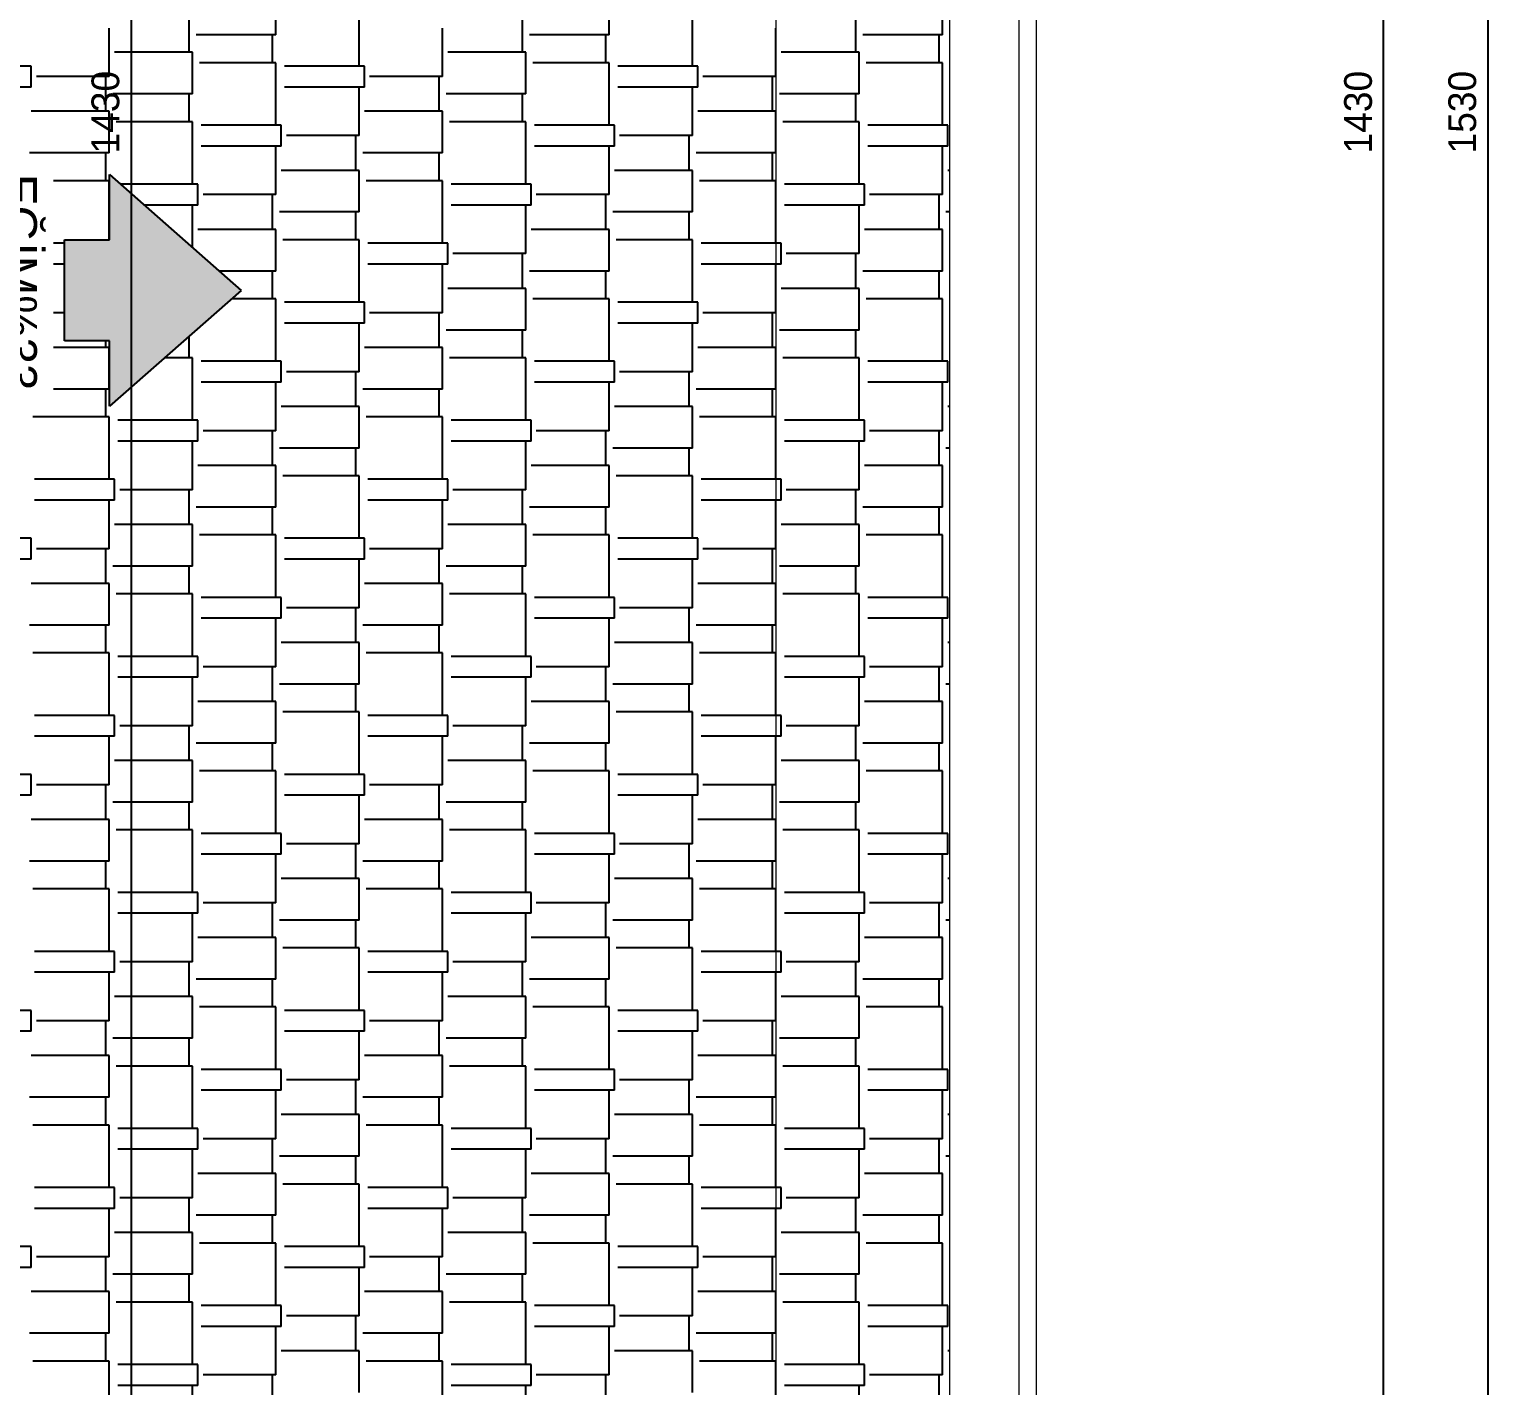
# Model space of a CAD drawing. Extents: x 182769.15 to 182771.38, y 101811.72 to 101812.21.
# Drawn here: x 182770.1171 to 182770.2011, y 101811.9223 to 101812.0005 of the extents above; entities that cross this region are included whole.
import ezdxf

# ---------------------------------------------------------------- set-up
doc = ezdxf.new("R2010")
doc.units = 0
doc.header["$MEASUREMENT"] = 0
for name, color, linetype in [('Boya_Renk', 40, 'Continuous'), ('dış dikey', 2, 'Continuous'), ('iç yatay', 3, 'Continuous'), ('TARAMA', 15, 'Continuous'), ('YAZıMAHAL', 4, 'Continuous')]:
    doc.layers.add(name, color=color, linetype=linetype)
doc.layers.add('Standard', color=7, linetype='Continuous', lineweight=25)
doc.layers.add('Çatý', color=7, linetype='Continuous', lineweight=18)
doc.styles.add('ARIAL', font='arial.ttf', dxfattribs={"height": 10})
doc.styles.add('İÇ ÖLÇÜ', font='stylu.ttf', dxfattribs={"height": 8})

msp = doc.modelspace()

# ---------------------------------------------------------------- hatches: boundary and pattern name
at = {"layer": 'Boya_Renk', "linetype": 'ByBlock', "lineweight": 18}
h = msp.add_hatch(color=7, dxfattribs=at)
h.dxf.hatch_style = 2
h.paths.add_polyline_path([(182770.121726, 101811.992128), (182770.129318, 101811.98546), (182770.121726, 101811.978793), (182770.121726, 101811.982543), (182770.119133, 101811.982543), (182770.119133, 101811.988377), (182770.121726, 101811.988377)])

# ---------------------------------------------------------------- linework, layer by layer
at = {"layer": 'dış dikey'}
for p, q in [((182770.201123, 101812.150224), (182770.201123, 101811.843424)), ((182770.195123, 101811.853424), (182770.195123, 101812.140224))]:
    msp.add_line(p, q, dxfattribs=at)
at = {"layer": 'iç yatay'}
msp.add_line((182770.122964, 101812.140224), (182770.122964, 101811.853424), dxfattribs=at)
at = {"layer": 'Standard', "color": 7, "linetype": 'ByBlock', "lineweight": 25}
for p, q in [((182770.121726, 101811.992128), (182770.129318, 101811.98546)), ((182770.121726, 101811.988377), (182770.121726, 101811.992128)), ((182770.119133, 101811.982543), (182770.119133, 101811.988377)), ((182770.119133, 101811.988377), (182770.121726, 101811.988377)), ((182770.129318, 101811.98546), (182770.121726, 101811.978793)), ((182770.121726, 101811.982543), (182770.119133, 101811.982543)), ((182770.121726, 101811.978793), (182770.121726, 101811.982543))]:
    msp.add_line(p, q, dxfattribs=at)
at = {"layer": 'TARAMA'}
for p, q in [((182770.131311, 101812.000174), (182770.131311, 101812.002574)), ((182770.150511, 101812.000174), (182770.150511, 101812.002574)), ((182770.169711, 101812.000174), (182770.169711, 101812.002574)), ((182770.136111, 101811.998374), (182770.136111, 101812.001974)), ((182770.155311, 101811.998374), (182770.155311, 101812.001974)), ((182770.121711, 101811.997774), (182770.121711, 101812.000574)), ((182770.126311, 101811.999174), (182770.126311, 101812.001174)), ((182770.140911, 101811.997774), (182770.140911, 101812.000574)), ((182770.145511, 101811.999174), (182770.145511, 101812.001174)), ((182770.160111, 101811.997774), (182770.160111, 101812.000574)), ((182770.164711, 101811.999174), (182770.164711, 101812.001174)), ((182770.131311, 101812.000174), (182770.126711, 101812.000174)), ((182770.131111, 101811.998574), (182770.131111, 101812.000174)), ((182770.150511, 101812.000174), (182770.145911, 101812.000174)), ((182770.150311, 101811.998574), (182770.150311, 101812.000174)), ((182770.169711, 101812.000174), (182770.165111, 101812.000174)), ((182770.169511, 101811.998574), (182770.169511, 101812.000174)), ((182770.126511, 101811.999174), (182770.122011, 101811.999174)), ((182770.126511, 101811.996774), (182770.126511, 101811.999174)), ((182770.145711, 101811.999174), (182770.141211, 101811.999174)), ((182770.145711, 101811.996774), (182770.145711, 101811.999174)), ((182770.164911, 101811.999174), (182770.160411, 101811.999174)), ((182770.164911, 101811.996774), (182770.164911, 101811.999174)), ((182770.117211, 101811.998374), (182770.112611, 101811.998374)), ((182770.117211, 101811.997174), (182770.117211, 101811.998374)), ((182770.131311, 101811.998574), (182770.126911, 101811.998574)), ((182770.131311, 101811.994974), (182770.131311, 101811.998574)), ((182770.136411, 101811.998374), (182770.131811, 101811.998374)), ((182770.136411, 101811.997174), (182770.136411, 101811.998374)), ((182770.150511, 101811.998574), (182770.146111, 101811.998574)), ((182770.150511, 101811.994974), (182770.150511, 101811.998574)), ((182770.155611, 101811.998374), (182770.151011, 101811.998374)), ((182770.155611, 101811.997174), (182770.155611, 101811.998374)), ((182770.169711, 101811.998574), (182770.165311, 101811.998574)), ((182770.169711, 101811.994974), (182770.169711, 101811.998574)), ((182770.121711, 101811.997774), (182770.117511, 101811.997774)), ((182770.121511, 101811.995774), (182770.121511, 101811.997774)), ((182770.140911, 101811.997774), (182770.136711, 101811.997774)), ((182770.140711, 101811.995774), (182770.140711, 101811.997774)), ((182770.160111, 101811.997774), (182770.155911, 101811.997774)), ((182770.159911, 101811.995774), (182770.159911, 101811.997774)), ((182770.117211, 101811.997174), (182770.112611, 101811.997174)), ((182770.126511, 101811.996774), (182770.121911, 101811.996774)), ((182770.126311, 101811.995174), (182770.126311, 101811.996774)), ((182770.136411, 101811.997174), (182770.131811, 101811.997174)), ((182770.136111, 101811.994374), (182770.136111, 101811.997174)), ((182770.145711, 101811.996774), (182770.141111, 101811.996774)), ((182770.145511, 101811.995174), (182770.145511, 101811.996774)), ((182770.155611, 101811.997174), (182770.151011, 101811.997174)), ((182770.155311, 101811.994374), (182770.155311, 101811.997174)), ((182770.164911, 101811.996774), (182770.160311, 101811.996774)), ((182770.164711, 101811.995174), (182770.164711, 101811.996774)), ((182770.121711, 101811.995774), (182770.117211, 101811.995774)), ((182770.121711, 101811.993374), (182770.121711, 101811.995774)), ((182770.140911, 101811.995774), (182770.136411, 101811.995774)), ((182770.140911, 101811.993374), (182770.140911, 101811.995774)), ((182770.160111, 101811.995774), (182770.155611, 101811.995774)), ((182770.160111, 101811.993374), (182770.160111, 101811.995774)), ((182770.126511, 101811.995174), (182770.122111, 101811.995174)), ((182770.126511, 101811.991574), (182770.126511, 101811.995174)), ((182770.131611, 101811.994974), (182770.127011, 101811.994974)), ((182770.131611, 101811.993774), (182770.131611, 101811.994974)), ((182770.145711, 101811.995174), (182770.141311, 101811.995174)), ((182770.145711, 101811.991574), (182770.145711, 101811.995174)), ((182770.150811, 101811.994974), (182770.146211, 101811.994974)), ((182770.150811, 101811.993774), (182770.150811, 101811.994974)), ((182770.164911, 101811.995174), (182770.160511, 101811.995174)), ((182770.164911, 101811.991574), (182770.164911, 101811.995174)), ((182770.170011, 101811.994974), (182770.165411, 101811.994974)), ((182770.170011, 101811.993774), (182770.170011, 101811.994974)), ((182770.136111, 101811.994374), (182770.131911, 101811.994374)), ((182770.135911, 101811.992374), (182770.135911, 101811.994374)), ((182770.155311, 101811.994374), (182770.151111, 101811.994374)), ((182770.155111, 101811.992374), (182770.155111, 101811.994374)), ((182770.121711, 101811.993374), (182770.117111, 101811.993374)), ((182770.121511, 101811.991774), (182770.121511, 101811.993374)), ((182770.131611, 101811.993774), (182770.127011, 101811.993774)), ((182770.131311, 101811.990974), (182770.131311, 101811.993774)), ((182770.140911, 101811.993374), (182770.136311, 101811.993374)), ((182770.140711, 101811.991774), (182770.140711, 101811.993374)), ((182770.150811, 101811.993774), (182770.146211, 101811.993774)), ((182770.150511, 101811.990974), (182770.150511, 101811.993774)), ((182770.160111, 101811.993374), (182770.155511, 101811.993374)), ((182770.159911, 101811.991774), (182770.159911, 101811.993374)), ((182770.170011, 101811.993774), (182770.165411, 101811.993774)), ((182770.169711, 101811.990974), (182770.169711, 101811.993774)), ((182770.136111, 101811.992374), (182770.131611, 101811.992374)), ((182770.136111, 101811.989974), (182770.136111, 101811.992374)), ((182770.155311, 101811.992374), (182770.150811, 101811.992374)), ((182770.155311, 101811.989974), (182770.155311, 101811.992374)), ((182770.170123, 101811.992374), (182770.170011, 101811.992374)), ((182770.121711, 101811.991774), (182770.118497, 101811.991774)), ((182770.121711, 101811.988377), (182770.121711, 101811.991774)), ((182770.126811, 101811.991574), (182770.122357, 101811.991574)), ((182770.126811, 101811.990374), (182770.126811, 101811.991574)), ((182770.140911, 101811.991774), (182770.136511, 101811.991774)), ((182770.140911, 101811.988174), (182770.140911, 101811.991774)), ((182770.146011, 101811.991574), (182770.141411, 101811.991574)), ((182770.146011, 101811.990374), (182770.146011, 101811.991574)), ((182770.160111, 101811.991774), (182770.155711, 101811.991774)), ((182770.160111, 101811.988174), (182770.160111, 101811.991774)), ((182770.165211, 101811.991574), (182770.160611, 101811.991574)), ((182770.165211, 101811.990374), (182770.165211, 101811.991574)), ((182770.131311, 101811.990974), (182770.127111, 101811.990974)), ((182770.131111, 101811.988974), (182770.131111, 101811.990974)), ((182770.150511, 101811.990974), (182770.146311, 101811.990974)), ((182770.150311, 101811.988974), (182770.150311, 101811.990974)), ((182770.169711, 101811.990974), (182770.165511, 101811.990974)), ((182770.169511, 101811.988974), (182770.169511, 101811.990974)), ((182770.126811, 101811.990374), (182770.123723, 101811.990374)), ((182770.126511, 101811.987926), (182770.126511, 101811.990374)), ((182770.136111, 101811.989974), (182770.131511, 101811.989974)), ((182770.135911, 101811.988374), (182770.135911, 101811.989974)), ((182770.146011, 101811.990374), (182770.141411, 101811.990374)), ((182770.145711, 101811.987574), (182770.145711, 101811.990374)), ((182770.155311, 101811.989974), (182770.150711, 101811.989974)), ((182770.155111, 101811.988374), (182770.155111, 101811.989974)), ((182770.165211, 101811.990374), (182770.160611, 101811.990374)), ((182770.164911, 101811.987574), (182770.164911, 101811.990374)), ((182770.170123, 101811.989974), (182770.169911, 101811.989974)), ((182770.131311, 101811.988974), (182770.126811, 101811.988974)), ((182770.131311, 101811.986574), (182770.131311, 101811.988974)), ((182770.150511, 101811.988974), (182770.146011, 101811.988974)), ((182770.150511, 101811.986574), (182770.150511, 101811.988974)), ((182770.169711, 101811.988974), (182770.165211, 101811.988974)), ((182770.169711, 101811.986574), (182770.169711, 101811.988974)), ((182770.119133, 101811.988174), (182770.118497, 101811.988174)), ((182770.136111, 101811.988374), (182770.131711, 101811.988374)), ((182770.136111, 101811.984774), (182770.136111, 101811.988374)), ((182770.141211, 101811.988174), (182770.136611, 101811.988174)), ((182770.141211, 101811.986974), (182770.141211, 101811.988174)), ((182770.155311, 101811.988374), (182770.150911, 101811.988374)), ((182770.155311, 101811.984774), (182770.155311, 101811.988374)), ((182770.160123, 101811.988174), (182770.155811, 101811.988174)), ((182770.160411, 101811.988174), (182770.160123, 101811.988174)), ((182770.160411, 101811.986974), (182770.160411, 101811.988174)), ((182770.170123, 101811.988374), (182770.170111, 101811.988374)), ((182770.145711, 101811.987574), (182770.141511, 101811.987574)), ((182770.145511, 101811.985574), (182770.145511, 101811.987574)), ((182770.164911, 101811.987574), (182770.160711, 101811.987574)), ((182770.164711, 101811.985574), (182770.164711, 101811.987574)), ((182770.119133, 101811.986974), (182770.118497, 101811.986974)), ((182770.131311, 101811.986574), (182770.12805, 101811.986574)), ((182770.131111, 101811.984974), (182770.131111, 101811.986574)), ((182770.141211, 101811.986974), (182770.136611, 101811.986974)), ((182770.140911, 101811.984174), (182770.140911, 101811.986974)), ((182770.150511, 101811.986574), (182770.145911, 101811.986574)), ((182770.150311, 101811.984974), (182770.150311, 101811.986574)), ((182770.160123, 101811.986974), (182770.155811, 101811.986974)), ((182770.160111, 101811.984174), (182770.160111, 101811.986974)), ((182770.160411, 101811.986974), (182770.160123, 101811.986974)), ((182770.169711, 101811.986574), (182770.165111, 101811.986574)), ((182770.169511, 101811.984974), (182770.169511, 101811.986574)), ((182770.145711, 101811.985574), (182770.141211, 101811.985574)), ((182770.145711, 101811.983174), (182770.145711, 101811.985574)), ((182770.164911, 101811.985574), (182770.160411, 101811.985574)), ((182770.164911, 101811.983174), (182770.164911, 101811.985574)), ((182770.131311, 101811.984974), (182770.128765, 101811.984974)), ((182770.131311, 101811.981374), (182770.131311, 101811.984974)), ((182770.136411, 101811.984774), (182770.131811, 101811.984774)), ((182770.136411, 101811.983574), (182770.136411, 101811.984774)), ((182770.150511, 101811.984974), (182770.146111, 101811.984974)), ((182770.150511, 101811.981374), (182770.150511, 101811.984974)), ((182770.155611, 101811.984774), (182770.151011, 101811.984774)), ((182770.155611, 101811.983574), (182770.155611, 101811.984774)), ((182770.169711, 101811.984974), (182770.165311, 101811.984974)), ((182770.169711, 101811.981374), (182770.169711, 101811.984974)), ((182770.119133, 101811.984174), (182770.118497, 101811.984174)), ((182770.140911, 101811.984174), (182770.136711, 101811.984174)), ((182770.140711, 101811.982174), (182770.140711, 101811.984174)), ((182770.160111, 101811.984174), (182770.155911, 101811.984174)), ((182770.159911, 101811.982174), (182770.159911, 101811.984174)), ((182770.136411, 101811.983574), (182770.131811, 101811.983574)), ((182770.136111, 101811.980774), (182770.136111, 101811.983574)), ((182770.145711, 101811.983174), (182770.141111, 101811.983174)), ((182770.145511, 101811.981574), (182770.145511, 101811.983174)), ((182770.155611, 101811.983574), (182770.151011, 101811.983574)), ((182770.155311, 101811.980774), (182770.155311, 101811.983574)), ((182770.164911, 101811.983174), (182770.160311, 101811.983174)), ((182770.164711, 101811.981574), (182770.164711, 101811.983174)), ((182770.121711, 101811.982174), (182770.118497, 101811.982174)), ((182770.121511, 101811.982174), (182770.121511, 101811.982543)), ((182770.121711, 101811.979774), (182770.121711, 101811.982174)), ((182770.126311, 101811.981574), (182770.126311, 101811.982819)), ((182770.140911, 101811.982174), (182770.136411, 101811.982174)), ((182770.140911, 101811.979774), (182770.140911, 101811.982174)), ((182770.160111, 101811.982174), (182770.155611, 101811.982174)), ((182770.160111, 101811.979774), (182770.160111, 101811.982174)), ((182770.126511, 101811.981574), (182770.124893, 101811.981574)), ((182770.126511, 101811.977974), (182770.126511, 101811.981574)), ((182770.131611, 101811.981374), (182770.127011, 101811.981374)), ((182770.131611, 101811.980174), (182770.131611, 101811.981374)), ((182770.145711, 101811.981574), (182770.141311, 101811.981574)), ((182770.145711, 101811.977974), (182770.145711, 101811.981574)), ((182770.150811, 101811.981374), (182770.146211, 101811.981374)), ((182770.150811, 101811.980174), (182770.150811, 101811.981374)), ((182770.164911, 101811.981574), (182770.160511, 101811.981574)), ((182770.164911, 101811.977974), (182770.164911, 101811.981574)), ((182770.170011, 101811.981374), (182770.165411, 101811.981374)), ((182770.170011, 101811.980174), (182770.170011, 101811.981374)), ((182770.136111, 101811.980774), (182770.131911, 101811.980774)), ((182770.135911, 101811.978774), (182770.135911, 101811.980774)), ((182770.155311, 101811.980774), (182770.151111, 101811.980774)), ((182770.155111, 101811.978774), (182770.155111, 101811.980774)), ((182770.121711, 101811.979774), (182770.118497, 101811.979774)), ((182770.121511, 101811.978174), (182770.121511, 101811.979774)), ((182770.131611, 101811.980174), (182770.127011, 101811.980174)), ((182770.131311, 101811.977374), (182770.131311, 101811.980174)), ((182770.140911, 101811.979774), (182770.136311, 101811.979774)), ((182770.140711, 101811.978174), (182770.140711, 101811.979774)), ((182770.150811, 101811.980174), (182770.146211, 101811.980174)), ((182770.150511, 101811.977374), (182770.150511, 101811.980174)), ((182770.160111, 101811.979774), (182770.155511, 101811.979774)), ((182770.159911, 101811.978174), (182770.159911, 101811.979774)), ((182770.170011, 101811.980174), (182770.165411, 101811.980174)), ((182770.169711, 101811.977374), (182770.169711, 101811.980174)), ((182770.136111, 101811.978774), (182770.131611, 101811.978774)), ((182770.136111, 101811.976374), (182770.136111, 101811.978774)), ((182770.155311, 101811.978774), (182770.150811, 101811.978774)), ((182770.155311, 101811.976374), (182770.155311, 101811.978774)), ((182770.170123, 101811.978774), (182770.170011, 101811.978774)), ((182770.121711, 101811.978174), (182770.117311, 101811.978174)), ((182770.121711, 101811.974574), (182770.121711, 101811.978174)), ((182770.126811, 101811.977974), (182770.122211, 101811.977974)), ((182770.126811, 101811.976774), (182770.126811, 101811.977974)), ((182770.140911, 101811.978174), (182770.136511, 101811.978174)), ((182770.140911, 101811.974574), (182770.140911, 101811.978174)), ((182770.146011, 101811.977974), (182770.141411, 101811.977974)), ((182770.146011, 101811.976774), (182770.146011, 101811.977974)), ((182770.160111, 101811.978174), (182770.155711, 101811.978174)), ((182770.160111, 101811.974574), (182770.160111, 101811.978174)), ((182770.165211, 101811.977974), (182770.160611, 101811.977974)), ((182770.165211, 101811.976774), (182770.165211, 101811.977974)), ((182770.131311, 101811.977374), (182770.127111, 101811.977374)), ((182770.131111, 101811.975374), (182770.131111, 101811.977374)), ((182770.150511, 101811.977374), (182770.146311, 101811.977374)), ((182770.150311, 101811.975374), (182770.150311, 101811.977374)), ((182770.169711, 101811.977374), (182770.165511, 101811.977374)), ((182770.169511, 101811.975374), (182770.169511, 101811.977374)), ((182770.126811, 101811.976774), (182770.122211, 101811.976774)), ((182770.126511, 101811.973974), (182770.126511, 101811.976774)), ((182770.136111, 101811.976374), (182770.131511, 101811.976374)), ((182770.135911, 101811.974774), (182770.135911, 101811.976374)), ((182770.146011, 101811.976774), (182770.141411, 101811.976774)), ((182770.145711, 101811.973974), (182770.145711, 101811.976774)), ((182770.155311, 101811.976374), (182770.150711, 101811.976374)), ((182770.155111, 101811.974774), (182770.155111, 101811.976374)), ((182770.165211, 101811.976774), (182770.160611, 101811.976774)), ((182770.164911, 101811.973974), (182770.164911, 101811.976774)), ((182770.170123, 101811.976374), (182770.169911, 101811.976374)), ((182770.131311, 101811.975374), (182770.126811, 101811.975374)), ((182770.131311, 101811.972974), (182770.131311, 101811.975374)), ((182770.150511, 101811.975374), (182770.146011, 101811.975374)), ((182770.150511, 101811.972974), (182770.150511, 101811.975374)), ((182770.169711, 101811.975374), (182770.165211, 101811.975374)), ((182770.169711, 101811.972974), (182770.169711, 101811.975374)), ((182770.122011, 101811.974574), (182770.117411, 101811.974574)), ((182770.122011, 101811.973374), (182770.122011, 101811.974574)), ((182770.136111, 101811.974774), (182770.131711, 101811.974774)), ((182770.136111, 101811.971174), (182770.136111, 101811.974774)), ((182770.141211, 101811.974574), (182770.136611, 101811.974574)), ((182770.141211, 101811.973374), (182770.141211, 101811.974574)), ((182770.155311, 101811.974774), (182770.150911, 101811.974774)), ((182770.155311, 101811.971174), (182770.155311, 101811.974774)), ((182770.160123, 101811.974574), (182770.155811, 101811.974574)), ((182770.160411, 101811.974574), (182770.160123, 101811.974574)), ((182770.160411, 101811.973374), (182770.160411, 101811.974574)), ((182770.170123, 101811.974774), (182770.170111, 101811.974774)), ((182770.126511, 101811.973974), (182770.122311, 101811.973974)), ((182770.126311, 101811.971974), (182770.126311, 101811.973974)), ((182770.145711, 101811.973974), (182770.141511, 101811.973974)), ((182770.145511, 101811.971974), (182770.145511, 101811.973974)), ((182770.164911, 101811.973974), (182770.160711, 101811.973974)), ((182770.164711, 101811.971974), (182770.164711, 101811.973974)), ((182770.122011, 101811.973374), (182770.117411, 101811.973374)), ((182770.121711, 101811.970574), (182770.121711, 101811.973374)), ((182770.131311, 101811.972974), (182770.126711, 101811.972974)), ((182770.131111, 101811.971374), (182770.131111, 101811.972974)), ((182770.141211, 101811.973374), (182770.136611, 101811.973374)), ((182770.140911, 101811.970574), (182770.140911, 101811.973374)), ((182770.150511, 101811.972974), (182770.145911, 101811.972974)), ((182770.150311, 101811.971374), (182770.150311, 101811.972974)), ((182770.160123, 101811.973374), (182770.155811, 101811.973374)), ((182770.160111, 101811.970574), (182770.160111, 101811.973374)), ((182770.160411, 101811.973374), (182770.160123, 101811.973374)), ((182770.169711, 101811.972974), (182770.165111, 101811.972974)), ((182770.169511, 101811.971374), (182770.169511, 101811.972974)), ((182770.117211, 101811.971174), (182770.112611, 101811.971174)), ((182770.117211, 101811.969974), (182770.117211, 101811.971174)), ((182770.126511, 101811.971974), (182770.122011, 101811.971974)), ((182770.126511, 101811.969574), (182770.126511, 101811.971974)), ((182770.131311, 101811.971374), (182770.126911, 101811.971374)), ((182770.131311, 101811.967774), (182770.131311, 101811.971374)), ((182770.136411, 101811.971174), (182770.131811, 101811.971174)), ((182770.136411, 101811.969974), (182770.136411, 101811.971174)), ((182770.145711, 101811.971974), (182770.141211, 101811.971974)), ((182770.145711, 101811.969574), (182770.145711, 101811.971974)), ((182770.150511, 101811.971374), (182770.146111, 101811.971374)), ((182770.150511, 101811.967774), (182770.150511, 101811.971374)), ((182770.155611, 101811.971174), (182770.151011, 101811.971174)), ((182770.155611, 101811.969974), (182770.155611, 101811.971174)), ((182770.164911, 101811.971974), (182770.160411, 101811.971974)), ((182770.164911, 101811.969574), (182770.164911, 101811.971974)), ((182770.169711, 101811.971374), (182770.165311, 101811.971374)), ((182770.169711, 101811.967774), (182770.169711, 101811.971374)), ((182770.121711, 101811.970574), (182770.117511, 101811.970574)), ((182770.121511, 101811.968574), (182770.121511, 101811.970574)), ((182770.140911, 101811.970574), (182770.136711, 101811.970574)), ((182770.140711, 101811.968574), (182770.140711, 101811.970574)), ((182770.160111, 101811.970574), (182770.155911, 101811.970574)), ((182770.159911, 101811.968574), (182770.159911, 101811.970574)), ((182770.117211, 101811.969974), (182770.112611, 101811.969974)), ((182770.126511, 101811.969574), (182770.121911, 101811.969574)), ((182770.126311, 101811.967974), (182770.126311, 101811.969574)), ((182770.136411, 101811.969974), (182770.131811, 101811.969974)), ((182770.136111, 101811.967174), (182770.136111, 101811.969974)), ((182770.145711, 101811.969574), (182770.141111, 101811.969574)), ((182770.145511, 101811.967974), (182770.145511, 101811.969574)), ((182770.155611, 101811.969974), (182770.151011, 101811.969974)), ((182770.155311, 101811.967174), (182770.155311, 101811.969974)), ((182770.164911, 101811.969574), (182770.160311, 101811.969574)), ((182770.164711, 101811.967974), (182770.164711, 101811.969574)), ((182770.121711, 101811.968574), (182770.117211, 101811.968574)), ((182770.121711, 101811.966174), (182770.121711, 101811.968574)), ((182770.126511, 101811.967974), (182770.122111, 101811.967974)), ((182770.126511, 101811.964374), (182770.126511, 101811.967974)), ((182770.140911, 101811.968574), (182770.136411, 101811.968574)), ((182770.140911, 101811.966174), (182770.140911, 101811.968574)), ((182770.145711, 101811.967974), (182770.141311, 101811.967974)), ((182770.145711, 101811.964374), (182770.145711, 101811.967974)), ((182770.160111, 101811.968574), (182770.155611, 101811.968574)), ((182770.160111, 101811.966174), (182770.160111, 101811.968574)), ((182770.164911, 101811.967974), (182770.160511, 101811.967974)), ((182770.164911, 101811.964374), (182770.164911, 101811.967974)), ((182770.131611, 101811.967774), (182770.127011, 101811.967774)), ((182770.131611, 101811.966574), (182770.131611, 101811.967774)), ((182770.136111, 101811.967174), (182770.131911, 101811.967174)), ((182770.135911, 101811.965174), (182770.135911, 101811.967174)), ((182770.150811, 101811.967774), (182770.146211, 101811.967774)), ((182770.150811, 101811.966574), (182770.150811, 101811.967774)), ((182770.155311, 101811.967174), (182770.151111, 101811.967174)), ((182770.155111, 101811.965174), (182770.155111, 101811.967174)), ((182770.170011, 101811.967774), (182770.165411, 101811.967774)), ((182770.170011, 101811.966574), (182770.170011, 101811.967774)), ((182770.121711, 101811.966174), (182770.117111, 101811.966174)), ((182770.121511, 101811.964574), (182770.121511, 101811.966174)), ((182770.131611, 101811.966574), (182770.127011, 101811.966574)), ((182770.131311, 101811.963774), (182770.131311, 101811.966574)), ((182770.140911, 101811.966174), (182770.136311, 101811.966174)), ((182770.140711, 101811.964574), (182770.140711, 101811.966174)), ((182770.150811, 101811.966574), (182770.146211, 101811.966574)), ((182770.150511, 101811.963774), (182770.150511, 101811.966574)), ((182770.160111, 101811.966174), (182770.155511, 101811.966174)), ((182770.159911, 101811.964574), (182770.159911, 101811.966174)), ((182770.170011, 101811.966574), (182770.165411, 101811.966574)), ((182770.169711, 101811.963774), (182770.169711, 101811.966574)), ((182770.121711, 101811.964574), (182770.117311, 101811.964574)), ((182770.121711, 101811.960974), (182770.121711, 101811.964574)), ((182770.136111, 101811.965174), (182770.131611, 101811.965174)), ((182770.136111, 101811.962774), (182770.136111, 101811.965174)), ((182770.140911, 101811.964574), (182770.136511, 101811.964574)), ((182770.140911, 101811.960974), (182770.140911, 101811.964574)), ((182770.155311, 101811.965174), (182770.150811, 101811.965174)), ((182770.155311, 101811.962774), (182770.155311, 101811.965174)), ((182770.160111, 101811.964574), (182770.155711, 101811.964574)), ((182770.160111, 101811.960974), (182770.160111, 101811.964574)), ((182770.170123, 101811.965174), (182770.170011, 101811.965174)), ((182770.126811, 101811.964374), (182770.122211, 101811.964374)), ((182770.126811, 101811.963174), (182770.126811, 101811.964374)), ((182770.131311, 101811.963774), (182770.127111, 101811.963774)), ((182770.131111, 101811.961774), (182770.131111, 101811.963774)), ((182770.146011, 101811.964374), (182770.141411, 101811.964374)), ((182770.146011, 101811.963174), (182770.146011, 101811.964374)), ((182770.150511, 101811.963774), (182770.146311, 101811.963774)), ((182770.150311, 101811.961774), (182770.150311, 101811.963774)), ((182770.165211, 101811.964374), (182770.160611, 101811.964374)), ((182770.165211, 101811.963174), (182770.165211, 101811.964374)), ((182770.169711, 101811.963774), (182770.165511, 101811.963774)), ((182770.169511, 101811.961774), (182770.169511, 101811.963774)), ((182770.126811, 101811.963174), (182770.122211, 101811.963174)), ((182770.126511, 101811.960374), (182770.126511, 101811.963174)), ((182770.136111, 101811.962774), (182770.131511, 101811.962774)), ((182770.135911, 101811.961174), (182770.135911, 101811.962774)), ((182770.146011, 101811.963174), (182770.141411, 101811.963174)), ((182770.145711, 101811.960374), (182770.145711, 101811.963174)), ((182770.155311, 101811.962774), (182770.150711, 101811.962774)), ((182770.155111, 101811.961174), (182770.155111, 101811.962774)), ((182770.165211, 101811.963174), (182770.160611, 101811.963174)), ((182770.164911, 101811.960374), (182770.164911, 101811.963174)), ((182770.170123, 101811.962774), (182770.169911, 101811.962774)), ((182770.131311, 101811.961774), (182770.126811, 101811.961774)), ((182770.131311, 101811.959374), (182770.131311, 101811.961774)), ((182770.136111, 101811.961174), (182770.131711, 101811.961174)), ((182770.136111, 101811.957574), (182770.136111, 101811.961174)), ((182770.150511, 101811.961774), (182770.146011, 101811.961774)), ((182770.150511, 101811.959374), (182770.150511, 101811.961774)), ((182770.155311, 101811.961174), (182770.150911, 101811.961174)), ((182770.155311, 101811.957574), (182770.155311, 101811.961174)), ((182770.169711, 101811.961774), (182770.165211, 101811.961774)), ((182770.169711, 101811.959374), (182770.169711, 101811.961774)), ((182770.170123, 101811.961174), (182770.170111, 101811.961174)), ((182770.122011, 101811.960974), (182770.117411, 101811.960974)), ((182770.122011, 101811.959774), (182770.122011, 101811.960974)), ((182770.126511, 101811.960374), (182770.122311, 101811.960374)), ((182770.126311, 101811.958374), (182770.126311, 101811.960374)), ((182770.141211, 101811.960974), (182770.136611, 101811.960974)), ((182770.141211, 101811.959774), (182770.141211, 101811.960974)), ((182770.145711, 101811.960374), (182770.141511, 101811.960374)), ((182770.145511, 101811.958374), (182770.145511, 101811.960374)), ((182770.160123, 101811.960974), (182770.155811, 101811.960974)), ((182770.160411, 101811.960974), (182770.160123, 101811.960974)), ((182770.160411, 101811.959774), (182770.160411, 101811.960974)), ((182770.164911, 101811.960374), (182770.160711, 101811.960374)), ((182770.164711, 101811.958374), (182770.164711, 101811.960374)), ((182770.122011, 101811.959774), (182770.117411, 101811.959774)), ((182770.121711, 101811.956974), (182770.121711, 101811.959774)), ((182770.141211, 101811.959774), (182770.136611, 101811.959774)), ((182770.140911, 101811.956974), (182770.140911, 101811.959774)), ((182770.160123, 101811.959774), (182770.155811, 101811.959774)), ((182770.160111, 101811.956974), (182770.160111, 101811.959774)), ((182770.160411, 101811.959774), (182770.160123, 101811.959774)), ((182770.131311, 101811.959374), (182770.126711, 101811.959374)), ((182770.131111, 101811.957774), (182770.131111, 101811.959374)), ((182770.150511, 101811.959374), (182770.145911, 101811.959374)), ((182770.150311, 101811.957774), (182770.150311, 101811.959374)), ((182770.169711, 101811.959374), (182770.165111, 101811.959374)), ((182770.169511, 101811.957774), (182770.169511, 101811.959374)), ((182770.126511, 101811.958374), (182770.122011, 101811.958374)), ((182770.126511, 101811.955974), (182770.126511, 101811.958374)), ((182770.131311, 101811.957774), (182770.126911, 101811.957774)), ((182770.131311, 101811.954174), (182770.131311, 101811.957774)), ((182770.145711, 101811.958374), (182770.141211, 101811.958374)), ((182770.145711, 101811.955974), (182770.145711, 101811.958374)), ((182770.150511, 101811.957774), (182770.146111, 101811.957774)), ((182770.150511, 101811.954174), (182770.150511, 101811.957774)), ((182770.164911, 101811.958374), (182770.160411, 101811.958374)), ((182770.164911, 101811.955974), (182770.164911, 101811.958374)), ((182770.169711, 101811.957774), (182770.165311, 101811.957774)), ((182770.169711, 101811.954174), (182770.169711, 101811.957774)), ((182770.117211, 101811.957574), (182770.112611, 101811.957574)), ((182770.117211, 101811.956374), (182770.117211, 101811.957574)), ((182770.121711, 101811.956974), (182770.117511, 101811.956974)), ((182770.121511, 101811.954974), (182770.121511, 101811.956974)), ((182770.136411, 101811.957574), (182770.131811, 101811.957574)), ((182770.136411, 101811.956374), (182770.136411, 101811.957574)), ((182770.140911, 101811.956974), (182770.136711, 101811.956974)), ((182770.140711, 101811.954974), (182770.140711, 101811.956974)), ((182770.155611, 101811.957574), (182770.151011, 101811.957574)), ((182770.155611, 101811.956374), (182770.155611, 101811.957574)), ((182770.160111, 101811.956974), (182770.155911, 101811.956974)), ((182770.159911, 101811.954974), (182770.159911, 101811.956974)), ((182770.117211, 101811.956374), (182770.112611, 101811.956374)), ((182770.136411, 101811.956374), (182770.131811, 101811.956374)), ((182770.136111, 101811.953574), (182770.136111, 101811.956374)), ((182770.155611, 101811.956374), (182770.151011, 101811.956374)), ((182770.155311, 101811.953574), (182770.155311, 101811.956374)), ((182770.126511, 101811.955974), (182770.121911, 101811.955974)), ((182770.126311, 101811.954374), (182770.126311, 101811.955974)), ((182770.145711, 101811.955974), (182770.141111, 101811.955974)), ((182770.145511, 101811.954374), (182770.145511, 101811.955974)), ((182770.164911, 101811.955974), (182770.160311, 101811.955974)), ((182770.164711, 101811.954374), (182770.164711, 101811.955974)), ((182770.121711, 101811.954974), (182770.117211, 101811.954974)), ((182770.121711, 101811.952574), (182770.121711, 101811.954974)), ((182770.126511, 101811.954374), (182770.122111, 101811.954374)), ((182770.126511, 101811.950774), (182770.126511, 101811.954374)), ((182770.140911, 101811.954974), (182770.136411, 101811.954974)), ((182770.140911, 101811.952574), (182770.140911, 101811.954974)), ((182770.145711, 101811.954374), (182770.141311, 101811.954374)), ((182770.145711, 101811.950774), (182770.145711, 101811.954374)), ((182770.160111, 101811.954974), (182770.155611, 101811.954974)), ((182770.160111, 101811.952574), (182770.160111, 101811.954974)), ((182770.164911, 101811.954374), (182770.160511, 101811.954374)), ((182770.164911, 101811.950774), (182770.164911, 101811.954374)), ((182770.131611, 101811.954174), (182770.127011, 101811.954174)), ((182770.131611, 101811.952974), (182770.131611, 101811.954174)), ((182770.136111, 101811.953574), (182770.131911, 101811.953574)), ((182770.135911, 101811.951574), (182770.135911, 101811.953574)), ((182770.150811, 101811.954174), (182770.146211, 101811.954174)), ((182770.150811, 101811.952974), (182770.150811, 101811.954174)), ((182770.155311, 101811.953574), (182770.151111, 101811.953574)), ((182770.155111, 101811.951574), (182770.155111, 101811.953574)), ((182770.170011, 101811.954174), (182770.165411, 101811.954174)), ((182770.170011, 101811.952974), (182770.170011, 101811.954174)), ((182770.131611, 101811.952974), (182770.127011, 101811.952974)), ((182770.131311, 101811.950174), (182770.131311, 101811.952974)), ((182770.150811, 101811.952974), (182770.146211, 101811.952974)), ((182770.150511, 101811.950174), (182770.150511, 101811.952974)), ((182770.170011, 101811.952974), (182770.165411, 101811.952974)), ((182770.169711, 101811.950174), (182770.169711, 101811.952974)), ((182770.121711, 101811.952574), (182770.117111, 101811.952574)), ((182770.121511, 101811.950974), (182770.121511, 101811.952574)), ((182770.140911, 101811.952574), (182770.136311, 101811.952574)), ((182770.140711, 101811.950974), (182770.140711, 101811.952574)), ((182770.160111, 101811.952574), (182770.155511, 101811.952574)), ((182770.159911, 101811.950974), (182770.159911, 101811.952574)), ((182770.136111, 101811.951574), (182770.131611, 101811.951574)), ((182770.136111, 101811.949174), (182770.136111, 101811.951574)), ((182770.155311, 101811.951574), (182770.150811, 101811.951574)), ((182770.155311, 101811.949174), (182770.155311, 101811.951574)), ((182770.170123, 101811.951574), (182770.170011, 101811.951574)), ((182770.121711, 101811.950974), (182770.117311, 101811.950974)), ((182770.121711, 101811.947374), (182770.121711, 101811.950974)), ((182770.126811, 101811.950774), (182770.122211, 101811.950774)), ((182770.126811, 101811.949574), (182770.126811, 101811.950774)), ((182770.131311, 101811.950174), (182770.127111, 101811.950174)), ((182770.131111, 101811.948174), (182770.131111, 101811.950174)), ((182770.140911, 101811.950974), (182770.136511, 101811.950974)), ((182770.140911, 101811.947374), (182770.140911, 101811.950974)), ((182770.146011, 101811.950774), (182770.141411, 101811.950774)), ((182770.146011, 101811.949574), (182770.146011, 101811.950774)), ((182770.150511, 101811.950174), (182770.146311, 101811.950174)), ((182770.150311, 101811.948174), (182770.150311, 101811.950174)), ((182770.160111, 101811.950974), (182770.155711, 101811.950974)), ((182770.160111, 101811.947374), (182770.160111, 101811.950974)), ((182770.165211, 101811.950774), (182770.160611, 101811.950774)), ((182770.165211, 101811.949574), (182770.165211, 101811.950774)), ((182770.169711, 101811.950174), (182770.165511, 101811.950174)), ((182770.169511, 101811.948174), (182770.169511, 101811.950174)), ((182770.126811, 101811.949574), (182770.122211, 101811.949574)), ((182770.126511, 101811.946774), (182770.126511, 101811.949574)), ((182770.146011, 101811.949574), (182770.141411, 101811.949574)), ((182770.145711, 101811.946774), (182770.145711, 101811.949574)), ((182770.165211, 101811.949574), (182770.160611, 101811.949574)), ((182770.164911, 101811.946774), (182770.164911, 101811.949574)), ((182770.136111, 101811.949174), (182770.131511, 101811.949174)), ((182770.135911, 101811.947574), (182770.135911, 101811.949174)), ((182770.155311, 101811.949174), (182770.150711, 101811.949174)), ((182770.155111, 101811.947574), (182770.155111, 101811.949174)), ((182770.170123, 101811.949174), (182770.169911, 101811.949174)), ((182770.131311, 101811.948174), (182770.126811, 101811.948174)), ((182770.131311, 101811.945774), (182770.131311, 101811.948174)), ((182770.150511, 101811.948174), (182770.146011, 101811.948174)), ((182770.150511, 101811.945774), (182770.150511, 101811.948174)), ((182770.169711, 101811.948174), (182770.165211, 101811.948174)), ((182770.169711, 101811.945774), (182770.169711, 101811.948174)), ((182770.122011, 101811.947374), (182770.117411, 101811.947374)), ((182770.122011, 101811.946174), (182770.122011, 101811.947374)), ((182770.136111, 101811.947574), (182770.131711, 101811.947574)), ((182770.136111, 101811.943974), (182770.136111, 101811.947574)), ((182770.141211, 101811.947374), (182770.136611, 101811.947374)), ((182770.141211, 101811.946174), (182770.141211, 101811.947374)), ((182770.155311, 101811.947574), (182770.150911, 101811.947574)), ((182770.155311, 101811.943974), (182770.155311, 101811.947574)), ((182770.160123, 101811.947374), (182770.155811, 101811.947374)), ((182770.160411, 101811.947374), (182770.160123, 101811.947374)), ((182770.160411, 101811.946174), (182770.160411, 101811.947374)), ((182770.170123, 101811.947574), (182770.170111, 101811.947574)), ((182770.122011, 101811.946174), (182770.117411, 101811.946174)), ((182770.121711, 101811.943374), (182770.121711, 101811.946174)), ((182770.126511, 101811.946774), (182770.122311, 101811.946774)), ((182770.126311, 101811.944774), (182770.126311, 101811.946774)), ((182770.141211, 101811.946174), (182770.136611, 101811.946174)), ((182770.140911, 101811.943374), (182770.140911, 101811.946174)), ((182770.145711, 101811.946774), (182770.141511, 101811.946774)), ((182770.145511, 101811.944774), (182770.145511, 101811.946774)), ((182770.160123, 101811.946174), (182770.155811, 101811.946174)), ((182770.160111, 101811.943374), (182770.160111, 101811.946174)), ((182770.160411, 101811.946174), (182770.160123, 101811.946174)), ((182770.164911, 101811.946774), (182770.160711, 101811.946774)), ((182770.164711, 101811.944774), (182770.164711, 101811.946774)), ((182770.131311, 101811.945774), (182770.126711, 101811.945774)), ((182770.131111, 101811.944174), (182770.131111, 101811.945774)), ((182770.150511, 101811.945774), (182770.145911, 101811.945774)), ((182770.150311, 101811.944174), (182770.150311, 101811.945774)), ((182770.169711, 101811.945774), (182770.165111, 101811.945774)), ((182770.169511, 101811.944174), (182770.169511, 101811.945774)), ((182770.126511, 101811.944774), (182770.122011, 101811.944774)), ((182770.126511, 101811.942374), (182770.126511, 101811.944774)), ((182770.145711, 101811.944774), (182770.141211, 101811.944774)), ((182770.145711, 101811.942374), (182770.145711, 101811.944774)), ((182770.164911, 101811.944774), (182770.160411, 101811.944774)), ((182770.164911, 101811.942374), (182770.164911, 101811.944774)), ((182770.117211, 101811.943974), (182770.112611, 101811.943974)), ((182770.117211, 101811.942774), (182770.117211, 101811.943974)), ((182770.131311, 101811.944174), (182770.126911, 101811.944174)), ((182770.131311, 101811.940574), (182770.131311, 101811.944174)), ((182770.136411, 101811.943974), (182770.131811, 101811.943974)), ((182770.136411, 101811.942774), (182770.136411, 101811.943974)), ((182770.150511, 101811.944174), (182770.146111, 101811.944174)), ((182770.150511, 101811.940574), (182770.150511, 101811.944174)), ((182770.155611, 101811.943974), (182770.151011, 101811.943974)), ((182770.155611, 101811.942774), (182770.155611, 101811.943974)), ((182770.169711, 101811.944174), (182770.165311, 101811.944174)), ((182770.169711, 101811.940574), (182770.169711, 101811.944174)), ((182770.117211, 101811.942774), (182770.112611, 101811.942774)), ((182770.121711, 101811.943374), (182770.117511, 101811.943374)), ((182770.121511, 101811.941374), (182770.121511, 101811.943374)), ((182770.136411, 101811.942774), (182770.131811, 101811.942774)), ((182770.136111, 101811.939974), (182770.136111, 101811.942774)), ((182770.140911, 101811.943374), (182770.136711, 101811.943374)), ((182770.140711, 101811.941374), (182770.140711, 101811.943374)), ((182770.155611, 101811.942774), (182770.151011, 101811.942774)), ((182770.155311, 101811.939974), (182770.155311, 101811.942774)), ((182770.160111, 101811.943374), (182770.155911, 101811.943374)), ((182770.159911, 101811.941374), (182770.159911, 101811.943374)), ((182770.126511, 101811.942374), (182770.121911, 101811.942374)), ((182770.126311, 101811.940774), (182770.126311, 101811.942374)), ((182770.145711, 101811.942374), (182770.141111, 101811.942374)), ((182770.145511, 101811.940774), (182770.145511, 101811.942374)), ((182770.164911, 101811.942374), (182770.160311, 101811.942374)), ((182770.164711, 101811.940774), (182770.164711, 101811.942374)), ((182770.121711, 101811.941374), (182770.117211, 101811.941374)), ((182770.121711, 101811.938974), (182770.121711, 101811.941374)), ((182770.140911, 101811.941374), (182770.136411, 101811.941374)), ((182770.140911, 101811.938974), (182770.140911, 101811.941374)), ((182770.160111, 101811.941374), (182770.155611, 101811.941374)), ((182770.160111, 101811.938974), (182770.160111, 101811.941374)), ((182770.126511, 101811.940774), (182770.122111, 101811.940774)), ((182770.126511, 101811.937174), (182770.126511, 101811.940774)), ((182770.131611, 101811.940574), (182770.127011, 101811.940574)), ((182770.131611, 101811.939374), (182770.131611, 101811.940574)), ((182770.145711, 101811.940774), (182770.141311, 101811.940774)), ((182770.145711, 101811.937174), (182770.145711, 101811.940774)), ((182770.150811, 101811.940574), (182770.146211, 101811.940574)), ((182770.150811, 101811.939374), (182770.150811, 101811.940574)), ((182770.164911, 101811.940774), (182770.160511, 101811.940774)), ((182770.164911, 101811.937174), (182770.164911, 101811.940774)), ((182770.170011, 101811.940574), (182770.165411, 101811.940574)), ((182770.170011, 101811.939374), (182770.170011, 101811.940574)), ((182770.131611, 101811.939374), (182770.127011, 101811.939374)), ((182770.131311, 101811.936574), (182770.131311, 101811.939374)), ((182770.136111, 101811.939974), (182770.131911, 101811.939974)), ((182770.135911, 101811.937974), (182770.135911, 101811.939974)), ((182770.150811, 101811.939374), (182770.146211, 101811.939374)), ((182770.150511, 101811.936574), (182770.150511, 101811.939374)), ((182770.155311, 101811.939974), (182770.151111, 101811.939974)), ((182770.155111, 101811.937974), (182770.155111, 101811.939974)), ((182770.170011, 101811.939374), (182770.165411, 101811.939374)), ((182770.169711, 101811.936574), (182770.169711, 101811.939374)), ((182770.121711, 101811.938974), (182770.117111, 101811.938974)), ((182770.121511, 101811.937374), (182770.121511, 101811.938974)), ((182770.140911, 101811.938974), (182770.136311, 101811.938974)), ((182770.140711, 101811.937374), (182770.140711, 101811.938974)), ((182770.160111, 101811.938974), (182770.155511, 101811.938974)), ((182770.159911, 101811.937374), (182770.159911, 101811.938974)), ((182770.136111, 101811.937974), (182770.131611, 101811.937974)), ((182770.136111, 101811.935574), (182770.136111, 101811.937974)), ((182770.155311, 101811.937974), (182770.150811, 101811.937974)), ((182770.155311, 101811.935574), (182770.155311, 101811.937974)), ((182770.170123, 101811.937974), (182770.170011, 101811.937974)), ((182770.121711, 101811.937374), (182770.117311, 101811.937374)), ((182770.121711, 101811.933774), (182770.121711, 101811.937374)), ((182770.126811, 101811.937174), (182770.122211, 101811.937174)), ((182770.126811, 101811.935974), (182770.126811, 101811.937174)), ((182770.140911, 101811.937374), (182770.136511, 101811.937374)), ((182770.140911, 101811.933774), (182770.140911, 101811.937374)), ((182770.146011, 101811.937174), (182770.141411, 101811.937174)), ((182770.146011, 101811.935974), (182770.146011, 101811.937174)), ((182770.160111, 101811.937374), (182770.155711, 101811.937374)), ((182770.160111, 101811.933774), (182770.160111, 101811.937374)), ((182770.165211, 101811.937174), (182770.160611, 101811.937174)), ((182770.165211, 101811.935974), (182770.165211, 101811.937174)), ((182770.126811, 101811.935974), (182770.122211, 101811.935974)), ((182770.126511, 101811.933174), (182770.126511, 101811.935974)), ((182770.131311, 101811.936574), (182770.127111, 101811.936574)), ((182770.131111, 101811.934574), (182770.131111, 101811.936574)), ((182770.146011, 101811.935974), (182770.141411, 101811.935974)), ((182770.145711, 101811.933174), (182770.145711, 101811.935974)), ((182770.150511, 101811.936574), (182770.146311, 101811.936574)), ((182770.150311, 101811.934574), (182770.150311, 101811.936574)), ((182770.165211, 101811.935974), (182770.160611, 101811.935974)), ((182770.164911, 101811.933174), (182770.164911, 101811.935974)), ((182770.169711, 101811.936574), (182770.165511, 101811.936574)), ((182770.169511, 101811.934574), (182770.169511, 101811.936574)), ((182770.136111, 101811.935574), (182770.131511, 101811.935574)), ((182770.135911, 101811.933974), (182770.135911, 101811.935574)), ((182770.155311, 101811.935574), (182770.150711, 101811.935574)), ((182770.155111, 101811.933974), (182770.155111, 101811.935574)), ((182770.170123, 101811.935574), (182770.169911, 101811.935574)), ((182770.131311, 101811.934574), (182770.126811, 101811.934574)), ((182770.131311, 101811.932174), (182770.131311, 101811.934574)), ((182770.150511, 101811.934574), (182770.146011, 101811.934574)), ((182770.150511, 101811.932174), (182770.150511, 101811.934574)), ((182770.169711, 101811.934574), (182770.165211, 101811.934574)), ((182770.169711, 101811.932174), (182770.169711, 101811.934574)), ((182770.122011, 101811.933774), (182770.117411, 101811.933774)), ((182770.122011, 101811.932574), (182770.122011, 101811.933774)), ((182770.136111, 101811.933974), (182770.131711, 101811.933974)), ((182770.136111, 101811.930374), (182770.136111, 101811.933974)), ((182770.141211, 101811.933774), (182770.136611, 101811.933774)), ((182770.141211, 101811.932574), (182770.141211, 101811.933774)), ((182770.155311, 101811.933974), (182770.150911, 101811.933974)), ((182770.155311, 101811.930374), (182770.155311, 101811.933974)), ((182770.160123, 101811.933774), (182770.155811, 101811.933774)), ((182770.160411, 101811.933774), (182770.160123, 101811.933774)), ((182770.160411, 101811.932574), (182770.160411, 101811.933774)), ((182770.170123, 101811.933974), (182770.170111, 101811.933974)), ((182770.122011, 101811.932574), (182770.117411, 101811.932574)), ((182770.121711, 101811.929774), (182770.121711, 101811.932574)), ((182770.126511, 101811.933174), (182770.122311, 101811.933174)), ((182770.126311, 101811.931174), (182770.126311, 101811.933174)), ((182770.141211, 101811.932574), (182770.136611, 101811.932574)), ((182770.140911, 101811.929774), (182770.140911, 101811.932574)), ((182770.145711, 101811.933174), (182770.141511, 101811.933174)), ((182770.145511, 101811.931174), (182770.145511, 101811.933174)), ((182770.160123, 101811.932574), (182770.155811, 101811.932574)), ((182770.160111, 101811.929774), (182770.160111, 101811.932574)), ((182770.160411, 101811.932574), (182770.160123, 101811.932574)), ((182770.164911, 101811.933174), (182770.160711, 101811.933174)), ((182770.164711, 101811.931174), (182770.164711, 101811.933174)), ((182770.131311, 101811.932174), (182770.126711, 101811.932174)), ((182770.131111, 101811.930574), (182770.131111, 101811.932174)), ((182770.150511, 101811.932174), (182770.145911, 101811.932174)), ((182770.150311, 101811.930574), (182770.150311, 101811.932174)), ((182770.169711, 101811.932174), (182770.165111, 101811.932174)), ((182770.169511, 101811.930574), (182770.169511, 101811.932174)), ((182770.126511, 101811.931174), (182770.122011, 101811.931174)), ((182770.126511, 101811.928774), (182770.126511, 101811.931174)), ((182770.145711, 101811.931174), (182770.141211, 101811.931174)), ((182770.145711, 101811.928774), (182770.145711, 101811.931174)), ((182770.164911, 101811.931174), (182770.160411, 101811.931174)), ((182770.164911, 101811.928774), (182770.164911, 101811.931174)), ((182770.117211, 101811.930374), (182770.112611, 101811.930374)), ((182770.117211, 101811.929174), (182770.117211, 101811.930374)), ((182770.131311, 101811.930574), (182770.126911, 101811.930574)), ((182770.131311, 101811.926974), (182770.131311, 101811.930574)), ((182770.136411, 101811.930374), (182770.131811, 101811.930374)), ((182770.136411, 101811.929174), (182770.136411, 101811.930374)), ((182770.150511, 101811.930574), (182770.146111, 101811.930574)), ((182770.150511, 101811.926974), (182770.150511, 101811.930574)), ((182770.155611, 101811.930374), (182770.151011, 101811.930374)), ((182770.155611, 101811.929174), (182770.155611, 101811.930374)), ((182770.169711, 101811.930574), (182770.165311, 101811.930574)), ((182770.169711, 101811.926974), (182770.169711, 101811.930574)), ((182770.117211, 101811.929174), (182770.112611, 101811.929174)), ((182770.121711, 101811.929774), (182770.117511, 101811.929774)), ((182770.121511, 101811.927774), (182770.121511, 101811.929774)), ((182770.136411, 101811.929174), (182770.131811, 101811.929174)), ((182770.136111, 101811.926374), (182770.136111, 101811.929174)), ((182770.140911, 101811.929774), (182770.136711, 101811.929774)), ((182770.140711, 101811.927774), (182770.140711, 101811.929774)), ((182770.155611, 101811.929174), (182770.151011, 101811.929174)), ((182770.155311, 101811.926374), (182770.155311, 101811.929174)), ((182770.160111, 101811.929774), (182770.155911, 101811.929774)), ((182770.159911, 101811.927774), (182770.159911, 101811.929774)), ((182770.126511, 101811.928774), (182770.121911, 101811.928774)), ((182770.126311, 101811.927174), (182770.126311, 101811.928774)), ((182770.145711, 101811.928774), (182770.141111, 101811.928774)), ((182770.145511, 101811.927174), (182770.145511, 101811.928774)), ((182770.164911, 101811.928774), (182770.160311, 101811.928774)), ((182770.164711, 101811.927174), (182770.164711, 101811.928774)), ((182770.121711, 101811.927774), (182770.117211, 101811.927774)), ((182770.121711, 101811.925374), (182770.121711, 101811.927774)), ((182770.140911, 101811.927774), (182770.136411, 101811.927774)), ((182770.140911, 101811.925374), (182770.140911, 101811.927774)), ((182770.160111, 101811.927774), (182770.155611, 101811.927774)), ((182770.160111, 101811.925374), (182770.160111, 101811.927774)), ((182770.126511, 101811.927174), (182770.122111, 101811.927174)), ((182770.126511, 101811.923574), (182770.126511, 101811.927174)), ((182770.131611, 101811.926974), (182770.127011, 101811.926974)), ((182770.131611, 101811.925774), (182770.131611, 101811.926974)), ((182770.145711, 101811.927174), (182770.141311, 101811.927174)), ((182770.145711, 101811.923574), (182770.145711, 101811.927174)), ((182770.150811, 101811.926974), (182770.146211, 101811.926974)), ((182770.150811, 101811.925774), (182770.150811, 101811.926974)), ((182770.164911, 101811.927174), (182770.160511, 101811.927174)), ((182770.164911, 101811.923574), (182770.164911, 101811.927174)), ((182770.170011, 101811.926974), (182770.165411, 101811.926974)), ((182770.170011, 101811.925774), (182770.170011, 101811.926974)), ((182770.136111, 101811.926374), (182770.131911, 101811.926374)), ((182770.135911, 101811.924374), (182770.135911, 101811.926374)), ((182770.155311, 101811.926374), (182770.151111, 101811.926374)), ((182770.155111, 101811.924374), (182770.155111, 101811.926374)), ((182770.121711, 101811.925374), (182770.117111, 101811.925374)), ((182770.121511, 101811.923774), (182770.121511, 101811.925374)), ((182770.131611, 101811.925774), (182770.127011, 101811.925774)), ((182770.131311, 101811.922974), (182770.131311, 101811.925774)), ((182770.140911, 101811.925374), (182770.136311, 101811.925374)), ((182770.140711, 101811.923774), (182770.140711, 101811.925374)), ((182770.150811, 101811.925774), (182770.146211, 101811.925774)), ((182770.150511, 101811.922974), (182770.150511, 101811.925774)), ((182770.160111, 101811.925374), (182770.155511, 101811.925374)), ((182770.159911, 101811.923774), (182770.159911, 101811.925374)), ((182770.170011, 101811.925774), (182770.165411, 101811.925774)), ((182770.169711, 101811.922974), (182770.169711, 101811.925774)), ((182770.136111, 101811.924374), (182770.131611, 101811.924374)), ((182770.136111, 101811.921974), (182770.136111, 101811.924374)), ((182770.155311, 101811.924374), (182770.150811, 101811.924374)), ((182770.155311, 101811.921974), (182770.155311, 101811.924374)), ((182770.170123, 101811.924374), (182770.170011, 101811.924374)), ((182770.121711, 101811.923774), (182770.117311, 101811.923774)), ((182770.121711, 101811.920174), (182770.121711, 101811.923774)), ((182770.126811, 101811.923574), (182770.122211, 101811.923574)), ((182770.126811, 101811.922374), (182770.126811, 101811.923574)), ((182770.140911, 101811.923774), (182770.136511, 101811.923774)), ((182770.140911, 101811.920174), (182770.140911, 101811.923774)), ((182770.146011, 101811.923574), (182770.141411, 101811.923574)), ((182770.146011, 101811.922374), (182770.146011, 101811.923574)), ((182770.160111, 101811.923774), (182770.155711, 101811.923774)), ((182770.160111, 101811.920174), (182770.160111, 101811.923774)), ((182770.165211, 101811.923574), (182770.160611, 101811.923574)), ((182770.165211, 101811.922374), (182770.165211, 101811.923574)), ((182770.131311, 101811.922974), (182770.127111, 101811.922974)), ((182770.131111, 101811.920974), (182770.131111, 101811.922974)), ((182770.150511, 101811.922974), (182770.146311, 101811.922974)), ((182770.150311, 101811.920974), (182770.150311, 101811.922974)), ((182770.169711, 101811.922974), (182770.165511, 101811.922974)), ((182770.169511, 101811.920974), (182770.169511, 101811.922974)), ((182770.126811, 101811.922374), (182770.122211, 101811.922374)), ((182770.126511, 101811.919574), (182770.126511, 101811.922374)), ((182770.146011, 101811.922374), (182770.141411, 101811.922374)), ((182770.145711, 101811.919574), (182770.145711, 101811.922374)), ((182770.165211, 101811.922374), (182770.160611, 101811.922374)), ((182770.164911, 101811.919574), (182770.164911, 101811.922374))]:
    msp.add_line(p, q, dxfattribs=at)
at = {"layer": 'Çatý', "color": 8, "linetype": 'ByBlock', "lineweight": 18}
for p, q in [((182770.175123, 101811.838824), (182770.175123, 101812.154824)), ((182770.174123, 101811.839824), (182770.174123, 101812.153824))]:
    msp.add_line(p, q, dxfattribs=at)
at = {"layer": 'Çatý', "color": 40, "linetype": 'ByBlock', "lineweight": 18}
for p, q in [((182770.170123, 101811.843824), (182770.170123, 101812.149824)), ((182770.160123, 101811.853824), (182770.160123, 101812.139824))]:
    msp.add_line(p, q, dxfattribs=at)

# ---------------------------------------------------------------- texts
at = {"layer": 'dış dikey', "color": 11, "style": 'İÇ ÖLÇÜ'}
for s, p in [('1430', (182770.194446, 101811.993346)), ('1530', (182770.200449, 101811.993346))]:
    msp.add_text(s, height=0.0016, rotation=90, dxfattribs=at).set_placement(p)
at = {"layer": 'iç yatay', "color": 11, "style": 'İÇ ÖLÇÜ'}
msp.add_text('1430', height=0.0016, rotation=90, dxfattribs=at).set_placement((182770.122286, 101811.993346))
at = {"layer": 'YAZıMAHAL', "style": 'ARIAL'}
msp.add_text('EĞİM%33', height=0.00196, rotation=270, dxfattribs=at).set_placement((182770.115581, 101811.992168))

doc.saveas('drawing.dxf')
